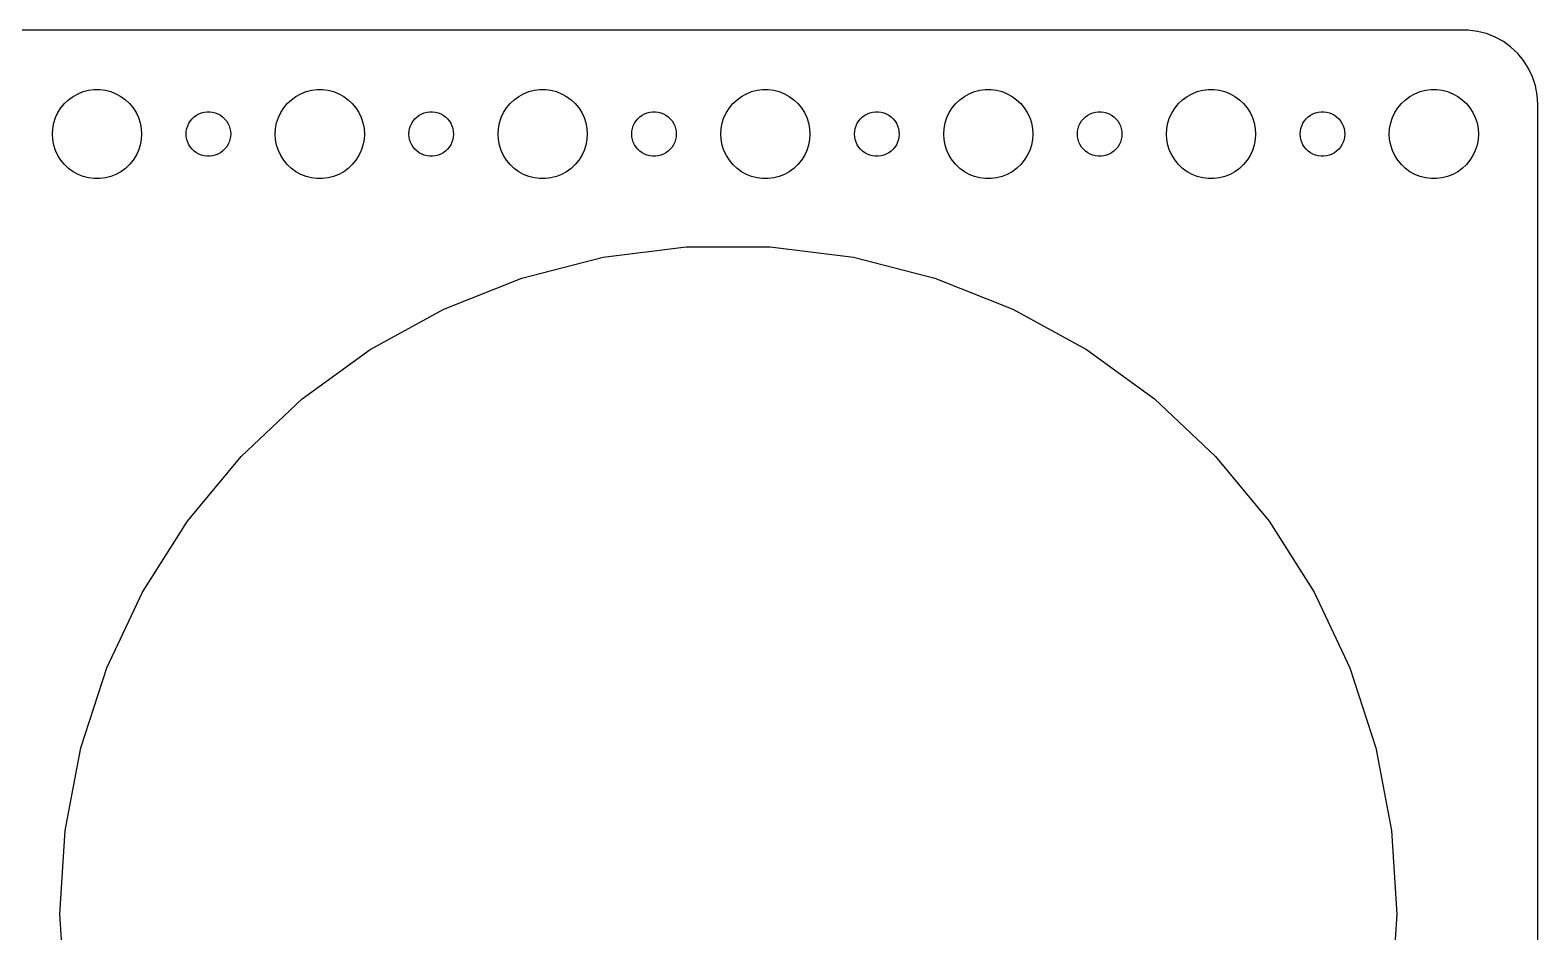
# Model space of a CAD drawing. Header units: metres. Extents: x -150 to 150, y -59 to 59.
# Drawn here: x 48 to 149.5, y -1.2 to 59.5 of the extents above; entities that cross this region are included whole.
import ezdxf

# ---------------------------------------------------------------- set-up
doc = ezdxf.new("R2010")
doc.units = ezdxf.units.M

msp = doc.modelspace()

# ---------------------------------------------------------------- linework, layer by layer
for p, q in [((144.814, 59.4901), (-144.814, 59.4901)), ((145.437, 59.4114), (144.814, 59.4901)), ((146.045, 59.2553), (145.437, 59.4114)), ((146.629, 59.0241), (146.045, 59.2553)), ((147.179, 58.7216), (146.629, 59.0241)), ((147.687, 58.3526), (147.179, 58.7216)), ((148.145, 57.9227), (147.687, 58.3526)), ((148.545, 57.4389), (148.145, 57.9227)), ((148.882, 56.9088), (148.545, 57.4389)), ((149.149, 56.3406), (148.882, 56.9088)), ((149.343, 55.7434), (149.149, 56.3406)), ((50.3131, 54.5536), (50.5877, 54.8115)), ((50.5877, 54.8115), (50.8925, 55.033)), ((50.8925, 55.033), (51.2227, 55.2145)), ((51.2227, 55.2145), (51.5729, 55.3532)), ((51.5729, 55.3532), (51.9379, 55.4469)), ((51.9379, 55.4469), (52.3116, 55.4941)), ((52.3116, 55.4941), (52.6884, 55.4941)), ((52.6884, 55.4941), (53.0621, 55.4469)), ((53.0621, 55.4469), (53.427, 55.3532)), ((53.427, 55.3532), (53.7773, 55.2145)), ((53.7773, 55.2145), (54.1075, 55.033)), ((54.1075, 55.033), (54.4123, 54.8115)), ((54.4123, 54.8115), (54.6869, 54.5536)), ((65.3131, 54.5536), (65.5877, 54.8115)), ((65.5877, 54.8115), (65.8925, 55.033)), ((65.8925, 55.033), (66.2227, 55.2145)), ((66.2227, 55.2145), (66.573, 55.3532)), ((66.573, 55.3532), (66.9379, 55.4469)), ((66.9379, 55.4469), (67.3116, 55.4941)), ((67.3116, 55.4941), (67.6884, 55.4941)), ((67.6884, 55.4941), (68.0621, 55.4469)), ((68.0621, 55.4469), (68.427, 55.3532)), ((68.427, 55.3532), (68.7773, 55.2145)), ((68.7773, 55.2145), (69.1075, 55.033)), ((69.1075, 55.033), (69.4123, 54.8115)), ((69.4123, 54.8115), (69.6869, 54.5536)), ((80.3131, 54.5536), (80.5877, 54.8115)), ((80.5877, 54.8115), (80.8925, 55.033)), ((80.8925, 55.033), (81.2227, 55.2145)), ((81.2227, 55.2145), (81.573, 55.3532)), ((81.573, 55.3532), (81.9379, 55.4469)), ((81.9379, 55.4469), (82.3116, 55.4941)), ((82.3116, 55.4941), (82.6884, 55.4941)), ((82.6884, 55.4941), (83.0621, 55.4469)), ((83.0621, 55.4469), (83.427, 55.3532)), ((83.427, 55.3532), (83.7773, 55.2145)), ((83.7773, 55.2145), (84.1075, 55.033)), ((84.1075, 55.033), (84.4123, 54.8115)), ((84.4123, 54.8115), (84.6869, 54.5536)), ((95.3131, 54.5536), (95.5877, 54.8115)), ((95.5877, 54.8115), (95.8925, 55.033)), ((95.8925, 55.033), (96.2227, 55.2145)), ((96.2227, 55.2145), (96.573, 55.3532)), ((96.573, 55.3532), (96.9379, 55.4469)), ((96.9379, 55.4469), (97.3116, 55.4941)), ((97.3116, 55.4941), (97.6884, 55.4941)), ((97.6884, 55.4941), (98.0621, 55.4469)), ((98.0621, 55.4469), (98.427, 55.3532)), ((98.427, 55.3532), (98.7773, 55.2145)), ((98.7773, 55.2145), (99.1075, 55.033)), ((99.1075, 55.033), (99.4123, 54.8115)), ((99.4123, 54.8115), (99.6869, 54.5536)), ((110.313, 54.5536), (110.588, 54.8115)), ((110.588, 54.8115), (110.893, 55.033)), ((110.893, 55.033), (111.223, 55.2145)), ((111.223, 55.2145), (111.573, 55.3532)), ((111.573, 55.3532), (111.938, 55.4469)), ((111.938, 55.4469), (112.312, 55.4941)), ((112.312, 55.4941), (112.688, 55.4941)), ((112.688, 55.4941), (113.062, 55.4469)), ((113.062, 55.4469), (113.427, 55.3532)), ((113.427, 55.3532), (113.777, 55.2145)), ((113.777, 55.2145), (114.107, 55.033)), ((114.107, 55.033), (114.412, 54.8115)), ((114.412, 54.8115), (114.687, 54.5536)), ((125.313, 54.5536), (125.588, 54.8115)), ((125.588, 54.8115), (125.893, 55.033)), ((125.893, 55.033), (126.223, 55.2145)), ((126.223, 55.2145), (126.573, 55.3532)), ((126.573, 55.3532), (126.938, 55.4469)), ((126.938, 55.4469), (127.312, 55.4941)), ((127.312, 55.4941), (127.688, 55.4941)), ((127.688, 55.4941), (128.062, 55.4469)), ((128.062, 55.4469), (128.427, 55.3532)), ((128.427, 55.3532), (128.777, 55.2145)), ((128.777, 55.2145), (129.107, 55.033)), ((129.107, 55.033), (129.412, 54.8115)), ((129.412, 54.8115), (129.687, 54.5536)), ((140.313, 54.5536), (140.588, 54.8115)), ((140.588, 54.8115), (140.893, 55.033)), ((140.893, 55.033), (141.223, 55.2145)), ((141.223, 55.2145), (141.573, 55.3532)), ((141.573, 55.3532), (141.938, 55.4469)), ((141.938, 55.4469), (142.312, 55.4941)), ((142.312, 55.4941), (142.688, 55.4941)), ((142.688, 55.4941), (143.062, 55.4469)), ((143.062, 55.4469), (143.427, 55.3532)), ((143.427, 55.3532), (143.777, 55.2145)), ((143.777, 55.2145), (144.107, 55.033)), ((144.107, 55.033), (144.412, 54.8115)), ((144.412, 54.8115), (144.687, 54.5536)), ((149.461, 55.1267), (149.343, 55.7434)), ((149.5, 54.5), (149.461, 55.1267)), ((49.7107, 53.6044), (49.8711, 53.9453)), ((49.8711, 53.9453), (50.0729, 54.2634)), ((50.0729, 54.2634), (50.3131, 54.5536)), ((54.6869, 54.5536), (54.927, 54.2634)), ((54.927, 54.2634), (55.1289, 53.9453)), ((55.1289, 53.9453), (55.2893, 53.6044)), ((59.1963, 53.7665), (59.3613, 53.8572)), ((59.3613, 53.8572), (59.5365, 53.9266)), ((59.5365, 53.9266), (59.7189, 53.9734)), ((59.7189, 53.9734), (59.9058, 53.997)), ((59.9058, 53.997), (60.0942, 53.997)), ((60.0942, 53.997), (60.2811, 53.9734)), ((60.2811, 53.9734), (60.4635, 53.9266)), ((60.4635, 53.9266), (60.6387, 53.8572)), ((60.6387, 53.8572), (60.8037, 53.7665)), ((64.7107, 53.6044), (64.8711, 53.9453)), ((64.8711, 53.9453), (65.073, 54.2634)), ((65.073, 54.2634), (65.3131, 54.5536)), ((69.6869, 54.5536), (69.927, 54.2634)), ((69.927, 54.2634), (70.1289, 53.9453)), ((70.1289, 53.9453), (70.2893, 53.6044)), ((74.1963, 53.7665), (74.3613, 53.8572)), ((74.3613, 53.8572), (74.5365, 53.9266)), ((74.5365, 53.9266), (74.7189, 53.9734)), ((74.7189, 53.9734), (74.9058, 53.997)), ((74.9058, 53.997), (75.0942, 53.997)), ((75.0942, 53.997), (75.2811, 53.9734)), ((75.2811, 53.9734), (75.4635, 53.9266)), ((75.4635, 53.9266), (75.6387, 53.8572)), ((75.6387, 53.8572), (75.8037, 53.7665)), ((79.7107, 53.6044), (79.8711, 53.9453)), ((79.8711, 53.9453), (80.073, 54.2634)), ((80.073, 54.2634), (80.3131, 54.5536)), ((84.6869, 54.5536), (84.927, 54.2634)), ((84.927, 54.2634), (85.1289, 53.9453)), ((85.1289, 53.9453), (85.2893, 53.6044)), ((89.1963, 53.7665), (89.3613, 53.8572)), ((89.3613, 53.8572), (89.5365, 53.9266)), ((89.5365, 53.9266), (89.7189, 53.9734)), ((89.7189, 53.9734), (89.9058, 53.997)), ((89.9058, 53.997), (90.0942, 53.997)), ((90.0942, 53.997), (90.2811, 53.9734)), ((90.2811, 53.9734), (90.4635, 53.9266)), ((90.4635, 53.9266), (90.6387, 53.8572)), ((90.6387, 53.8572), (90.8037, 53.7665)), ((94.7107, 53.6044), (94.8711, 53.9453)), ((94.8711, 53.9453), (95.073, 54.2634)), ((95.073, 54.2634), (95.3131, 54.5536)), ((99.6869, 54.5536), (99.927, 54.2634)), ((99.927, 54.2634), (100.129, 53.9453)), ((100.129, 53.9453), (100.289, 53.6044)), ((104.196, 53.7665), (104.361, 53.8572)), ((104.361, 53.8572), (104.536, 53.9266)), ((104.536, 53.9266), (104.719, 53.9734)), ((104.719, 53.9734), (104.906, 53.997)), ((104.906, 53.997), (105.094, 53.997)), ((105.094, 53.997), (105.281, 53.9734)), ((105.281, 53.9734), (105.464, 53.9266)), ((105.464, 53.9266), (105.639, 53.8572)), ((105.639, 53.8572), (105.804, 53.7665)), ((109.711, 53.6044), (109.871, 53.9453)), ((109.871, 53.9453), (110.073, 54.2634)), ((110.073, 54.2634), (110.313, 54.5536)), ((114.687, 54.5536), (114.927, 54.2634)), ((114.927, 54.2634), (115.129, 53.9453)), ((115.129, 53.9453), (115.289, 53.6044)), ((119.196, 53.7665), (119.361, 53.8572)), ((119.361, 53.8572), (119.536, 53.9266)), ((119.536, 53.9266), (119.719, 53.9734)), ((119.719, 53.9734), (119.906, 53.997)), ((119.906, 53.997), (120.094, 53.997)), ((120.094, 53.997), (120.281, 53.9734)), ((120.281, 53.9734), (120.464, 53.9266)), ((120.464, 53.9266), (120.639, 53.8572)), ((120.639, 53.8572), (120.804, 53.7665)), ((124.711, 53.6044), (124.871, 53.9453)), ((124.871, 53.9453), (125.073, 54.2634)), ((125.073, 54.2634), (125.313, 54.5536)), ((129.687, 54.5536), (129.927, 54.2634)), ((129.927, 54.2634), (130.129, 53.9453)), ((130.129, 53.9453), (130.289, 53.6044)), ((134.196, 53.7665), (134.361, 53.8572)), ((134.361, 53.8572), (134.536, 53.9266)), ((134.536, 53.9266), (134.719, 53.9734)), ((134.719, 53.9734), (134.906, 53.997)), ((134.906, 53.997), (135.094, 53.997)), ((135.094, 53.997), (135.281, 53.9734)), ((135.281, 53.9734), (135.464, 53.9266)), ((135.464, 53.9266), (135.639, 53.8572)), ((135.639, 53.8572), (135.804, 53.7665)), ((139.711, 53.6044), (139.871, 53.9453)), ((139.871, 53.9453), (140.073, 54.2634)), ((140.073, 54.2634), (140.313, 54.5536)), ((144.687, 54.5536), (144.927, 54.2634)), ((144.927, 54.2634), (145.129, 53.9453)), ((145.129, 53.9453), (145.289, 53.6044)), ((149.5, -54.5), (149.5, 54.5)), ((49.5, 52.5), (49.5237, 52.876)), ((49.5237, 52.876), (49.5942, 53.2461)), ((49.5942, 53.2461), (49.7107, 53.6044)), ((55.2893, 53.6044), (55.4057, 53.2461)), ((55.4057, 53.2461), (55.4763, 52.876)), ((55.4763, 52.876), (55.5, 52.5)), ((58.5118, 52.688), (58.5471, 52.873)), ((58.5471, 52.873), (58.6053, 53.0522)), ((58.6053, 53.0522), (58.6855, 53.2226)), ((58.6855, 53.2226), (58.7865, 53.3817)), ((58.7865, 53.3817), (58.9065, 53.5268)), ((58.9065, 53.5268), (59.0439, 53.6558)), ((59.0439, 53.6558), (59.1963, 53.7665)), ((60.8037, 53.7665), (60.9561, 53.6558)), ((60.9561, 53.6558), (61.0934, 53.5268)), ((61.0934, 53.5268), (61.2135, 53.3817)), ((61.2135, 53.3817), (61.3145, 53.2226)), ((61.3145, 53.2226), (61.3947, 53.0522)), ((61.3947, 53.0522), (61.4529, 52.873)), ((61.4529, 52.873), (61.4882, 52.688)), ((64.5, 52.5), (64.5237, 52.876)), ((64.5237, 52.876), (64.5943, 53.2461)), ((64.5943, 53.2461), (64.7107, 53.6044)), ((70.2893, 53.6044), (70.4057, 53.2461)), ((70.4057, 53.2461), (70.4763, 52.876)), ((70.4763, 52.876), (70.5, 52.5)), ((73.5118, 52.688), (73.5471, 52.873)), ((73.5471, 52.873), (73.6053, 53.0522)), ((73.6053, 53.0522), (73.6855, 53.2226)), ((73.6855, 53.2226), (73.7865, 53.3817)), ((73.7865, 53.3817), (73.9065, 53.5268)), ((73.9065, 53.5268), (74.0439, 53.6558)), ((74.0439, 53.6558), (74.1963, 53.7665)), ((75.8037, 53.7665), (75.9561, 53.6558)), ((75.9561, 53.6558), (76.0934, 53.5268)), ((76.0934, 53.5268), (76.2135, 53.3817)), ((76.2135, 53.3817), (76.3145, 53.2226)), ((76.3145, 53.2226), (76.3947, 53.0522)), ((76.3947, 53.0522), (76.4529, 52.873)), ((76.4529, 52.873), (76.4882, 52.688)), ((79.5, 52.5), (79.5237, 52.876)), ((79.5237, 52.876), (79.5943, 53.2461)), ((79.5943, 53.2461), (79.7107, 53.6044)), ((85.2893, 53.6044), (85.4057, 53.2461)), ((85.4057, 53.2461), (85.4763, 52.876)), ((85.4763, 52.876), (85.5, 52.5)), ((88.5118, 52.688), (88.5471, 52.873)), ((88.5471, 52.873), (88.6053, 53.0522)), ((88.6053, 53.0522), (88.6855, 53.2226)), ((88.6855, 53.2226), (88.7865, 53.3817)), ((88.7865, 53.3817), (88.9065, 53.5268)), ((88.9065, 53.5268), (89.0439, 53.6558)), ((89.0439, 53.6558), (89.1963, 53.7665)), ((90.8037, 53.7665), (90.9561, 53.6558)), ((90.9561, 53.6558), (91.0934, 53.5268)), ((91.0934, 53.5268), (91.2135, 53.3817)), ((91.2135, 53.3817), (91.3145, 53.2226)), ((91.3145, 53.2226), (91.3947, 53.0522)), ((91.3947, 53.0522), (91.4529, 52.873)), ((91.4529, 52.873), (91.4882, 52.688)), ((94.5, 52.5), (94.5237, 52.876)), ((94.5237, 52.876), (94.5943, 53.2461)), ((94.5943, 53.2461), (94.7107, 53.6044)), ((100.289, 53.6044), (100.406, 53.2461)), ((100.406, 53.2461), (100.476, 52.876)), ((100.476, 52.876), (100.5, 52.5)), ((103.512, 52.688), (103.547, 52.873)), ((103.547, 52.873), (103.605, 53.0522)), ((103.605, 53.0522), (103.686, 53.2226)), ((103.686, 53.2226), (103.786, 53.3817)), ((103.786, 53.3817), (103.907, 53.5268)), ((103.907, 53.5268), (104.044, 53.6558)), ((104.044, 53.6558), (104.196, 53.7665)), ((105.804, 53.7665), (105.956, 53.6558)), ((105.956, 53.6558), (106.093, 53.5268)), ((106.093, 53.5268), (106.214, 53.3817)), ((106.214, 53.3817), (106.314, 53.2226)), ((106.314, 53.2226), (106.395, 53.0522)), ((106.395, 53.0522), (106.453, 52.873)), ((106.453, 52.873), (106.488, 52.688)), ((109.5, 52.5), (109.524, 52.876)), ((109.524, 52.876), (109.594, 53.2461)), ((109.594, 53.2461), (109.711, 53.6044)), ((115.289, 53.6044), (115.406, 53.2461)), ((115.406, 53.2461), (115.476, 52.876)), ((115.476, 52.876), (115.5, 52.5)), ((118.512, 52.688), (118.547, 52.873)), ((118.547, 52.873), (118.605, 53.0522)), ((118.605, 53.0522), (118.686, 53.2226)), ((118.686, 53.2226), (118.786, 53.3817)), ((118.786, 53.3817), (118.907, 53.5268)), ((118.907, 53.5268), (119.044, 53.6558)), ((119.044, 53.6558), (119.196, 53.7665)), ((120.804, 53.7665), (120.956, 53.6558)), ((120.956, 53.6558), (121.093, 53.5268)), ((121.093, 53.5268), (121.214, 53.3817)), ((121.214, 53.3817), (121.314, 53.2226)), ((121.314, 53.2226), (121.395, 53.0522)), ((121.395, 53.0522), (121.453, 52.873)), ((121.453, 52.873), (121.488, 52.688)), ((124.5, 52.5), (124.524, 52.876)), ((124.524, 52.876), (124.594, 53.2461)), ((124.594, 53.2461), (124.711, 53.6044)), ((130.289, 53.6044), (130.406, 53.2461)), ((130.406, 53.2461), (130.476, 52.876)), ((130.476, 52.876), (130.5, 52.5)), ((133.512, 52.688), (133.547, 52.873)), ((133.547, 52.873), (133.605, 53.0522)), ((133.605, 53.0522), (133.686, 53.2226)), ((133.686, 53.2226), (133.786, 53.3817)), ((133.786, 53.3817), (133.907, 53.5268)), ((133.907, 53.5268), (134.044, 53.6558)), ((134.044, 53.6558), (134.196, 53.7665)), ((135.804, 53.7665), (135.956, 53.6558)), ((135.956, 53.6558), (136.093, 53.5268)), ((136.093, 53.5268), (136.214, 53.3817)), ((136.214, 53.3817), (136.314, 53.2226)), ((136.314, 53.2226), (136.395, 53.0522)), ((136.395, 53.0522), (136.453, 52.873)), ((136.453, 52.873), (136.488, 52.688)), ((139.5, 52.5), (139.524, 52.876)), ((139.524, 52.876), (139.594, 53.2461)), ((139.594, 53.2461), (139.711, 53.6044)), ((145.289, 53.6044), (145.406, 53.2461)), ((145.406, 53.2461), (145.476, 52.876)), ((145.476, 52.876), (145.5, 52.5)), ((49.5237, 52.124), (49.5, 52.5)), ((49.5942, 51.7539), (49.5237, 52.124)), ((55.4763, 52.124), (55.4057, 51.7539)), ((55.5, 52.5), (55.4763, 52.124)), ((58.5, 52.5), (58.5118, 52.688)), ((58.5118, 52.312), (58.5, 52.5)), ((58.5471, 52.127), (58.5118, 52.312)), ((58.6053, 51.9478), (58.5471, 52.127)), ((58.6855, 51.7774), (58.6053, 51.9478)), ((58.7865, 51.6183), (58.6855, 51.7774)), ((61.3145, 51.7774), (61.2135, 51.6183)), ((61.3947, 51.9478), (61.3145, 51.7774)), ((61.4529, 52.127), (61.3947, 51.9478)), ((61.4882, 52.312), (61.4529, 52.127)), ((61.4882, 52.688), (61.5, 52.5)), ((61.5, 52.5), (61.4882, 52.312)), ((64.5237, 52.124), (64.5, 52.5)), ((64.5943, 51.7539), (64.5237, 52.124)), ((70.4763, 52.124), (70.4057, 51.7539)), ((70.5, 52.5), (70.4763, 52.124)), ((73.5, 52.5), (73.5118, 52.688)), ((73.5118, 52.312), (73.5, 52.5)), ((73.5471, 52.127), (73.5118, 52.312)), ((73.6053, 51.9478), (73.5471, 52.127)), ((73.6855, 51.7774), (73.6053, 51.9478)), ((73.7865, 51.6183), (73.6855, 51.7774)), ((76.3145, 51.7774), (76.2135, 51.6183)), ((76.3947, 51.9478), (76.3145, 51.7774)), ((76.4529, 52.127), (76.3947, 51.9478)), ((76.4882, 52.312), (76.4529, 52.127)), ((76.4882, 52.688), (76.5, 52.5)), ((76.5, 52.5), (76.4882, 52.312)), ((79.5237, 52.124), (79.5, 52.5)), ((79.5943, 51.7539), (79.5237, 52.124)), ((85.4763, 52.124), (85.4057, 51.7539)), ((85.5, 52.5), (85.4763, 52.124)), ((88.5, 52.5), (88.5118, 52.688)), ((88.5118, 52.312), (88.5, 52.5)), ((88.5471, 52.127), (88.5118, 52.312)), ((88.6053, 51.9478), (88.5471, 52.127)), ((88.6855, 51.7774), (88.6053, 51.9478)), ((88.7865, 51.6183), (88.6855, 51.7774)), ((91.3145, 51.7774), (91.2135, 51.6183)), ((91.3947, 51.9478), (91.3145, 51.7774)), ((91.4529, 52.127), (91.3947, 51.9478)), ((91.4882, 52.312), (91.4529, 52.127)), ((91.4882, 52.688), (91.5, 52.5)), ((91.5, 52.5), (91.4882, 52.312)), ((94.5237, 52.124), (94.5, 52.5)), ((94.5943, 51.7539), (94.5237, 52.124)), ((100.476, 52.124), (100.406, 51.7539)), ((100.5, 52.5), (100.476, 52.124)), ((103.5, 52.5), (103.512, 52.688)), ((103.512, 52.312), (103.5, 52.5)), ((103.547, 52.127), (103.512, 52.312)), ((103.605, 51.9478), (103.547, 52.127)), ((103.686, 51.7774), (103.605, 51.9478)), ((103.786, 51.6183), (103.686, 51.7774)), ((106.314, 51.7774), (106.214, 51.6183)), ((106.395, 51.9478), (106.314, 51.7774)), ((106.453, 52.127), (106.395, 51.9478)), ((106.488, 52.312), (106.453, 52.127)), ((106.488, 52.688), (106.5, 52.5)), ((106.5, 52.5), (106.488, 52.312)), ((109.524, 52.124), (109.5, 52.5)), ((109.594, 51.7539), (109.524, 52.124)), ((115.476, 52.124), (115.406, 51.7539)), ((115.5, 52.5), (115.476, 52.124)), ((118.5, 52.5), (118.512, 52.688)), ((118.512, 52.312), (118.5, 52.5)), ((118.547, 52.127), (118.512, 52.312)), ((118.605, 51.9478), (118.547, 52.127)), ((118.686, 51.7774), (118.605, 51.9478)), ((118.786, 51.6183), (118.686, 51.7774)), ((121.314, 51.7774), (121.214, 51.6183)), ((121.395, 51.9478), (121.314, 51.7774)), ((121.453, 52.127), (121.395, 51.9478)), ((121.488, 52.312), (121.453, 52.127)), ((121.488, 52.688), (121.5, 52.5)), ((121.5, 52.5), (121.488, 52.312)), ((124.524, 52.124), (124.5, 52.5)), ((124.594, 51.7539), (124.524, 52.124)), ((130.476, 52.124), (130.406, 51.7539)), ((130.5, 52.5), (130.476, 52.124)), ((133.5, 52.5), (133.512, 52.688)), ((133.512, 52.312), (133.5, 52.5)), ((133.547, 52.127), (133.512, 52.312)), ((133.605, 51.9478), (133.547, 52.127)), ((133.686, 51.7774), (133.605, 51.9478)), ((133.786, 51.6183), (133.686, 51.7774)), ((136.314, 51.7774), (136.214, 51.6183)), ((136.395, 51.9478), (136.314, 51.7774)), ((136.453, 52.127), (136.395, 51.9478)), ((136.488, 52.312), (136.453, 52.127)), ((136.488, 52.688), (136.5, 52.5)), ((136.5, 52.5), (136.488, 52.312)), ((139.524, 52.124), (139.5, 52.5)), ((139.594, 51.7539), (139.524, 52.124)), ((145.476, 52.124), (145.406, 51.7539)), ((145.5, 52.5), (145.476, 52.124)), ((49.7107, 51.3956), (49.5942, 51.7539)), ((49.8711, 51.0547), (49.7107, 51.3956)), ((50.0729, 50.7366), (49.8711, 51.0547)), ((55.1289, 51.0547), (54.927, 50.7366)), ((55.2893, 51.3956), (55.1289, 51.0547)), ((55.4057, 51.7539), (55.2893, 51.3956)), ((58.9065, 51.4732), (58.7865, 51.6183)), ((59.0439, 51.3442), (58.9065, 51.4732)), ((59.1963, 51.2335), (59.0439, 51.3442)), ((59.3613, 51.1428), (59.1963, 51.2335)), ((59.5365, 51.0734), (59.3613, 51.1428)), ((59.7189, 51.0266), (59.5365, 51.0734)), ((59.9058, 51.003), (59.7189, 51.0266)), ((60.0942, 51.003), (59.9058, 51.003)), ((60.2811, 51.0266), (60.0942, 51.003)), ((60.4635, 51.0734), (60.2811, 51.0266)), ((60.6387, 51.1428), (60.4635, 51.0734)), ((60.8037, 51.2335), (60.6387, 51.1428)), ((60.9561, 51.3442), (60.8037, 51.2335)), ((61.0934, 51.4732), (60.9561, 51.3442)), ((61.2135, 51.6183), (61.0934, 51.4732)), ((64.7107, 51.3956), (64.5943, 51.7539)), ((64.8711, 51.0547), (64.7107, 51.3956)), ((65.073, 50.7366), (64.8711, 51.0547)), ((70.1289, 51.0547), (69.927, 50.7366)), ((70.2893, 51.3956), (70.1289, 51.0547)), ((70.4057, 51.7539), (70.2893, 51.3956)), ((73.9065, 51.4732), (73.7865, 51.6183)), ((74.0439, 51.3442), (73.9065, 51.4732)), ((74.1963, 51.2335), (74.0439, 51.3442)), ((74.3613, 51.1428), (74.1963, 51.2335)), ((74.5365, 51.0734), (74.3613, 51.1428)), ((74.7189, 51.0266), (74.5365, 51.0734)), ((74.9058, 51.003), (74.7189, 51.0266)), ((75.0942, 51.003), (74.9058, 51.003)), ((75.2811, 51.0266), (75.0942, 51.003)), ((75.4635, 51.0734), (75.2811, 51.0266)), ((75.6387, 51.1428), (75.4635, 51.0734)), ((75.8037, 51.2335), (75.6387, 51.1428)), ((75.9561, 51.3442), (75.8037, 51.2335)), ((76.0934, 51.4732), (75.9561, 51.3442)), ((76.2135, 51.6183), (76.0934, 51.4732)), ((79.7107, 51.3956), (79.5943, 51.7539)), ((79.8711, 51.0547), (79.7107, 51.3956)), ((80.073, 50.7366), (79.8711, 51.0547)), ((85.1289, 51.0547), (84.927, 50.7366)), ((85.2893, 51.3956), (85.1289, 51.0547)), ((85.4057, 51.7539), (85.2893, 51.3956)), ((88.9065, 51.4732), (88.7865, 51.6183)), ((89.0439, 51.3442), (88.9065, 51.4732)), ((89.1963, 51.2335), (89.0439, 51.3442)), ((89.3613, 51.1428), (89.1963, 51.2335)), ((89.5365, 51.0734), (89.3613, 51.1428)), ((89.7189, 51.0266), (89.5365, 51.0734)), ((89.9058, 51.003), (89.7189, 51.0266)), ((90.0942, 51.003), (89.9058, 51.003)), ((90.2811, 51.0266), (90.0942, 51.003)), ((90.4635, 51.0734), (90.2811, 51.0266)), ((90.6387, 51.1428), (90.4635, 51.0734)), ((90.8037, 51.2335), (90.6387, 51.1428)), ((90.9561, 51.3442), (90.8037, 51.2335)), ((91.0934, 51.4732), (90.9561, 51.3442)), ((91.2135, 51.6183), (91.0934, 51.4732)), ((94.7107, 51.3956), (94.5943, 51.7539)), ((94.8711, 51.0547), (94.7107, 51.3956)), ((95.073, 50.7366), (94.8711, 51.0547)), ((100.129, 51.0547), (99.927, 50.7366)), ((100.289, 51.3956), (100.129, 51.0547)), ((100.406, 51.7539), (100.289, 51.3956)), ((103.907, 51.4732), (103.786, 51.6183)), ((104.044, 51.3442), (103.907, 51.4732)), ((104.196, 51.2335), (104.044, 51.3442)), ((104.361, 51.1428), (104.196, 51.2335)), ((104.536, 51.0734), (104.361, 51.1428)), ((104.719, 51.0266), (104.536, 51.0734)), ((104.906, 51.003), (104.719, 51.0266)), ((105.094, 51.003), (104.906, 51.003)), ((105.281, 51.0266), (105.094, 51.003)), ((105.464, 51.0734), (105.281, 51.0266)), ((105.639, 51.1428), (105.464, 51.0734)), ((105.804, 51.2335), (105.639, 51.1428)), ((105.956, 51.3442), (105.804, 51.2335)), ((106.093, 51.4732), (105.956, 51.3442)), ((106.214, 51.6183), (106.093, 51.4732)), ((109.711, 51.3956), (109.594, 51.7539)), ((109.871, 51.0547), (109.711, 51.3956)), ((110.073, 50.7366), (109.871, 51.0547)), ((115.129, 51.0547), (114.927, 50.7366)), ((115.289, 51.3956), (115.129, 51.0547)), ((115.406, 51.7539), (115.289, 51.3956)), ((118.907, 51.4732), (118.786, 51.6183)), ((119.044, 51.3442), (118.907, 51.4732)), ((119.196, 51.2335), (119.044, 51.3442)), ((119.361, 51.1428), (119.196, 51.2335)), ((119.536, 51.0734), (119.361, 51.1428)), ((119.719, 51.0266), (119.536, 51.0734)), ((119.906, 51.003), (119.719, 51.0266)), ((120.094, 51.003), (119.906, 51.003)), ((120.281, 51.0266), (120.094, 51.003)), ((120.464, 51.0734), (120.281, 51.0266)), ((120.639, 51.1428), (120.464, 51.0734)), ((120.804, 51.2335), (120.639, 51.1428)), ((120.956, 51.3442), (120.804, 51.2335)), ((121.093, 51.4732), (120.956, 51.3442)), ((121.214, 51.6183), (121.093, 51.4732)), ((124.711, 51.3956), (124.594, 51.7539)), ((124.871, 51.0547), (124.711, 51.3956)), ((125.073, 50.7366), (124.871, 51.0547)), ((130.129, 51.0547), (129.927, 50.7366)), ((130.289, 51.3956), (130.129, 51.0547)), ((130.406, 51.7539), (130.289, 51.3956)), ((133.907, 51.4732), (133.786, 51.6183)), ((134.044, 51.3442), (133.907, 51.4732)), ((134.196, 51.2335), (134.044, 51.3442)), ((134.361, 51.1428), (134.196, 51.2335)), ((134.536, 51.0734), (134.361, 51.1428)), ((134.719, 51.0266), (134.536, 51.0734)), ((134.906, 51.003), (134.719, 51.0266)), ((135.094, 51.003), (134.906, 51.003)), ((135.281, 51.0266), (135.094, 51.003)), ((135.464, 51.0734), (135.281, 51.0266)), ((135.639, 51.1428), (135.464, 51.0734)), ((135.804, 51.2335), (135.639, 51.1428)), ((135.956, 51.3442), (135.804, 51.2335)), ((136.093, 51.4732), (135.956, 51.3442)), ((136.214, 51.6183), (136.093, 51.4732)), ((139.711, 51.3956), (139.594, 51.7539)), ((139.871, 51.0547), (139.711, 51.3956)), ((140.073, 50.7366), (139.871, 51.0547)), ((145.129, 51.0547), (144.927, 50.7366)), ((145.289, 51.3956), (145.129, 51.0547)), ((145.406, 51.7539), (145.289, 51.3956)), ((50.3131, 50.4464), (50.0729, 50.7366)), ((50.5877, 50.1885), (50.3131, 50.4464)), ((50.8925, 49.967), (50.5877, 50.1885)), ((51.2227, 49.7855), (50.8925, 49.967)), ((51.5729, 49.6468), (51.2227, 49.7855)), ((53.7773, 49.7855), (53.427, 49.6468)), ((54.1075, 49.967), (53.7773, 49.7855)), ((54.4123, 50.1885), (54.1075, 49.967)), ((54.6869, 50.4464), (54.4123, 50.1885)), ((54.927, 50.7366), (54.6869, 50.4464)), ((65.3131, 50.4464), (65.073, 50.7366)), ((65.5877, 50.1885), (65.3131, 50.4464)), ((65.8925, 49.967), (65.5877, 50.1885)), ((66.2227, 49.7855), (65.8925, 49.967)), ((66.573, 49.6468), (66.2227, 49.7855)), ((68.7773, 49.7855), (68.427, 49.6468)), ((69.1075, 49.967), (68.7773, 49.7855)), ((69.4123, 50.1885), (69.1075, 49.967)), ((69.6869, 50.4464), (69.4123, 50.1885)), ((69.927, 50.7366), (69.6869, 50.4464)), ((80.3131, 50.4464), (80.073, 50.7366)), ((80.5877, 50.1885), (80.3131, 50.4464)), ((80.8925, 49.967), (80.5877, 50.1885)), ((81.2227, 49.7855), (80.8925, 49.967)), ((81.573, 49.6468), (81.2227, 49.7855)), ((83.7773, 49.7855), (83.427, 49.6468)), ((84.1075, 49.967), (83.7773, 49.7855)), ((84.4123, 50.1885), (84.1075, 49.967)), ((84.6869, 50.4464), (84.4123, 50.1885)), ((84.927, 50.7366), (84.6869, 50.4464)), ((95.3131, 50.4464), (95.073, 50.7366)), ((95.5877, 50.1885), (95.3131, 50.4464)), ((95.8925, 49.967), (95.5877, 50.1885)), ((96.2227, 49.7855), (95.8925, 49.967)), ((96.573, 49.6468), (96.2227, 49.7855)), ((98.7773, 49.7855), (98.427, 49.6468)), ((99.1075, 49.967), (98.7773, 49.7855)), ((99.4123, 50.1885), (99.1075, 49.967)), ((99.6869, 50.4464), (99.4123, 50.1885)), ((99.927, 50.7366), (99.6869, 50.4464)), ((110.313, 50.4464), (110.073, 50.7366)), ((110.588, 50.1885), (110.313, 50.4464)), ((110.893, 49.967), (110.588, 50.1885)), ((111.223, 49.7855), (110.893, 49.967)), ((111.573, 49.6468), (111.223, 49.7855)), ((113.777, 49.7855), (113.427, 49.6468)), ((114.107, 49.967), (113.777, 49.7855)), ((114.412, 50.1885), (114.107, 49.967)), ((114.687, 50.4464), (114.412, 50.1885)), ((114.927, 50.7366), (114.687, 50.4464)), ((125.313, 50.4464), (125.073, 50.7366)), ((125.588, 50.1885), (125.313, 50.4464)), ((125.893, 49.967), (125.588, 50.1885)), ((126.223, 49.7855), (125.893, 49.967)), ((126.573, 49.6468), (126.223, 49.7855)), ((128.777, 49.7855), (128.427, 49.6468)), ((129.107, 49.967), (128.777, 49.7855)), ((129.412, 50.1885), (129.107, 49.967)), ((129.687, 50.4464), (129.412, 50.1885)), ((129.927, 50.7366), (129.687, 50.4464)), ((140.313, 50.4464), (140.073, 50.7366)), ((140.588, 50.1885), (140.313, 50.4464)), ((140.893, 49.967), (140.588, 50.1885)), ((141.223, 49.7855), (140.893, 49.967)), ((141.573, 49.6468), (141.223, 49.7855)), ((143.777, 49.7855), (143.427, 49.6468)), ((144.107, 49.967), (143.777, 49.7855)), ((144.412, 50.1885), (144.107, 49.967)), ((144.687, 50.4464), (144.412, 50.1885)), ((144.927, 50.7366), (144.687, 50.4464)), ((51.9379, 49.5531), (51.5729, 49.6468)), ((52.3116, 49.5059), (51.9379, 49.5531)), ((52.6884, 49.5059), (52.3116, 49.5059)), ((53.0621, 49.5531), (52.6884, 49.5059)), ((53.427, 49.6468), (53.0621, 49.5531)), ((66.9379, 49.5531), (66.573, 49.6468)), ((67.3116, 49.5059), (66.9379, 49.5531)), ((67.6884, 49.5059), (67.3116, 49.5059)), ((68.0621, 49.5531), (67.6884, 49.5059)), ((68.427, 49.6468), (68.0621, 49.5531)), ((81.9379, 49.5531), (81.573, 49.6468)), ((82.3116, 49.5059), (81.9379, 49.5531)), ((82.6884, 49.5059), (82.3116, 49.5059)), ((83.0621, 49.5531), (82.6884, 49.5059)), ((83.427, 49.6468), (83.0621, 49.5531)), ((96.9379, 49.5531), (96.573, 49.6468)), ((97.3116, 49.5059), (96.9379, 49.5531)), ((97.6884, 49.5059), (97.3116, 49.5059)), ((98.0621, 49.5531), (97.6884, 49.5059)), ((98.427, 49.6468), (98.0621, 49.5531)), ((111.938, 49.5531), (111.573, 49.6468)), ((112.312, 49.5059), (111.938, 49.5531)), ((112.688, 49.5059), (112.312, 49.5059)), ((113.062, 49.5531), (112.688, 49.5059)), ((113.427, 49.6468), (113.062, 49.5531)), ((126.938, 49.5531), (126.573, 49.6468)), ((127.312, 49.5059), (126.938, 49.5531)), ((127.688, 49.5059), (127.312, 49.5059)), ((128.062, 49.5531), (127.688, 49.5059)), ((128.427, 49.6468), (128.062, 49.5531)), ((141.938, 49.5531), (141.573, 49.6468)), ((142.312, 49.5059), (141.938, 49.5531)), ((142.688, 49.5059), (142.312, 49.5059)), ((143.062, 49.5531), (142.688, 49.5059)), ((143.427, 49.6468), (143.062, 49.5531)), ((86.5678, 44.2029), (92.1744, 44.9112)), ((92.1744, 44.9112), (97.8256, 44.9112)), ((97.8256, 44.9112), (103.432, 44.2029)), ((81.0942, 42.7975), (86.5678, 44.2029)), ((103.432, 44.2029), (108.906, 42.7975)), ((75.8399, 40.7172), (81.0942, 42.7975)), ((108.906, 42.7975), (114.16, 40.7172)), ((70.8878, 37.9948), (75.8399, 40.7172)), ((114.16, 40.7172), (119.112, 37.9948)), ((66.3159, 34.6731), (70.8878, 37.9948)), ((119.112, 37.9948), (123.684, 34.6731)), ((62.1964, 30.8046), (66.3159, 34.6731)), ((123.684, 34.6731), (127.804, 30.8046)), ((58.5942, 26.4503), (62.1964, 30.8046)), ((127.804, 30.8046), (131.406, 26.4503)), ((55.5662, 21.6789), (58.5942, 26.4503)), ((131.406, 26.4503), (134.434, 21.6789)), ((53.16, 16.5656), (55.5662, 21.6789)), ((134.434, 21.6789), (136.84, 16.5656)), ((51.4138, 11.191), (53.16, 16.5656)), ((136.84, 16.5656), (138.586, 11.191)), ((50.3548, 5.63998), (51.4138, 11.191)), ((138.586, 11.191), (139.645, 5.63998)), ((50, 0), (50.3548, 5.63998)), ((139.645, 5.63998), (140, 0)), ((50.3548, -5.63998), (50, 0)), ((140, 0), (139.645, -5.63998))]:
    msp.add_line(p, q)

doc.saveas('drawing.dxf')
